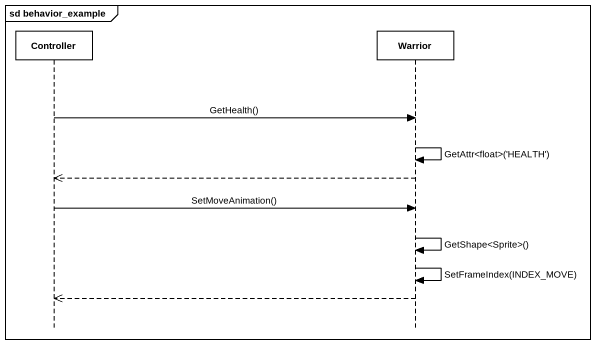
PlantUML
@startuml
mainframe sd behavior_example
hide footbox
participant Controller
participant Warrior

Controller -> Warrior : GetHealth()
Warrior -> Warrior : GetAttr<float>('HEALTH')
Warrior -->> Controller
Controller -> Warrior : SetMoveAnimation()
Warrior -> Warrior : GetShape<Sprite>()
Warrior -> Warrior : SetFrameIndex(INDEX_MOVE)
Warrior -->> Controller
@enduml
